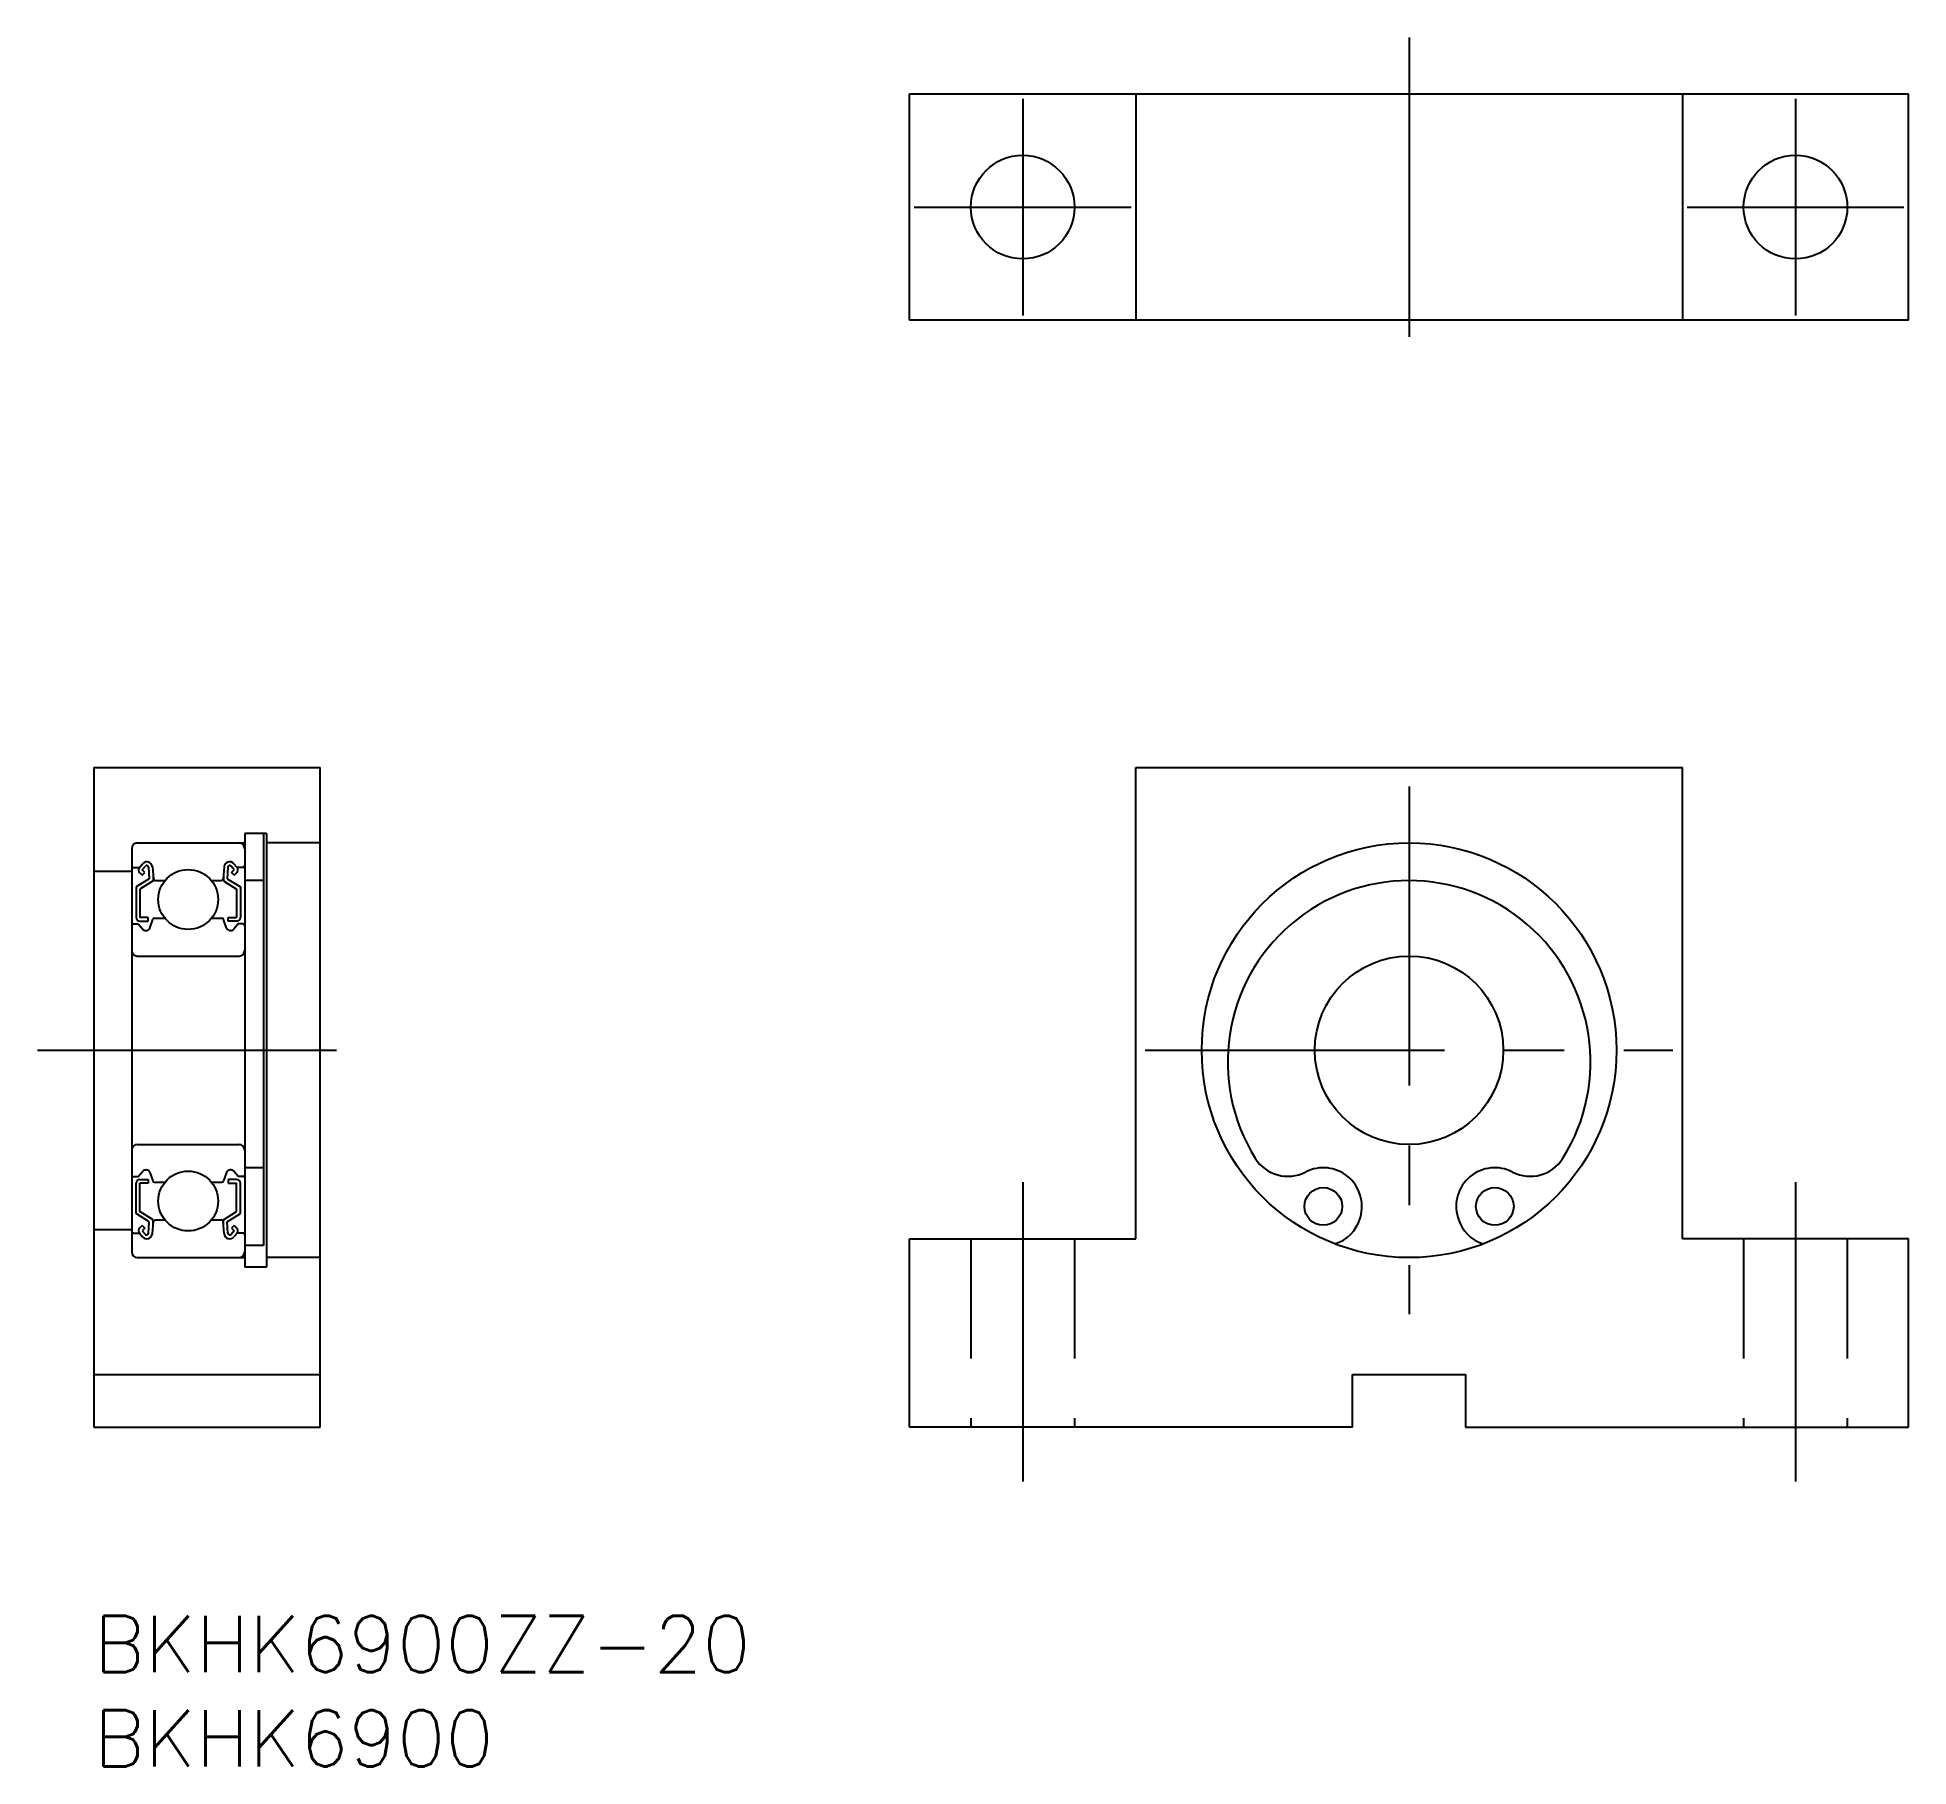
# Model space of a CAD drawing. Extents: x -3 to 96.3, y -8 to 83.7.
import ezdxf

# ---------------------------------------------------------------- set-up
doc = ezdxf.new("R2010")
doc.units = 0
doc.header["$LTSCALE"] = 0.5
doc.linetypes.add('CENTER', pattern=[50.8, 31.75, -6.35, 6.35, -6.35])
doc.linetypes.add('DASHED', pattern=[19.05, 12.7, -6.35])
for name, color, linetype in [('MSM_CENTER', 1, 'CENTER'), ('MSM_CONTINUOUS', 7, 'CONTINUOUS'), ('MSM_DASHED', 4, 'DASHED'), ('MSM_PART_NUMBER', 7, 'CONTINUOUS')]:
    doc.layers.add(name, color=color, linetype=linetype)
doc.styles.get("Standard").update_dxf_attribs({"font": 'txt.shx', "height": 3, "bigfont": 'bigfont.shx'})

# ---------------------------------------------------------------- blocks, each defined once
blk = doc.blocks.new('*U4')
at = {"layer": 'MSM_PART_NUMBER'}
blk.add_text('BKHK6900ZZ-20', height=3, dxfattribs=at).set_placement((0, -3))
blk = doc.blocks.new('*U5')
at = {"layer": 'MSM_PART_NUMBER'}
blk.add_text('BKHK6900', height=3, dxfattribs=at).set_placement((0, -8))

msp = doc.modelspace()

# ---------------------------------------------------------------- linework, layer by layer
at = {"layer": 'MSM_CENTER'}
for p, q in [((69.77, 83.73), (69.77, 65.73)), ((49.27, 80.48), (49.27, 68.98)), ((90.27, 80.48), (90.27, 68.98)), ((43.52, 74.73), (55.02, 74.73)), ((84.52, 74.73), (96.02, 74.73)), ((69.77, 44), (69.77, 16)), ((-3, 30), (15, 30)), ((55.77, 30), (83.77, 30)), ((49.27, 23), (49.27, 7)), ((90.27, 23), (90.27, 7))]:
    msp.add_line(p, q, dxfattribs=at)
at = {"layer": 'MSM_CONTINUOUS'}
for p, q in [((43.27, 80.73), (96.27, 80.73)), ((43.27, 68.73), (43.27, 80.73)), ((55.27, 80.73), (55.27, 68.73)), ((84.27, 80.73), (84.27, 68.73)), ((96.27, 68.73), (96.27, 80.73)), ((96.27, 68.73), (43.27, 68.73)), ((0, 45), (0, 10)), ((0, 45), (12, 45)), ((12, 10), (12, 45)), ((55.27, 20), (55.27, 45)), ((55.27, 45), (84.27, 45)), ((84.27, 20), (84.27, 45)), ((2.3, 41), (8, 41)), ((8, 41.5), (8, 18.5)), ((9.15, 41.5), (8, 41.5)), ((9, 41.5), (9, 19.644)), ((9.15, 41.5), (9.15, 18.5)), ((12, 41), (9.15, 41)), ((2, 40.7), (2, 19.3)), ((2.41, 39.7), (2.572, 39.893)), ((2.563, 39.571), (2.726, 39.765)), ((2.899, 39.71), (2.932, 39.098)), ((3.098, 39.728), (3.153, 39.091)), ((6.902, 39.728), (6.847, 39.091)), ((7.101, 39.71), (7.068, 39.098)), ((7.437, 39.571), (7.274, 39.765)), ((7.59, 39.7), (7.428, 39.893)), ((0, 39.5), (2, 39.5)), ((2.1, 39.7), (2.41, 39.7)), ((2.932, 39.098), (2.232, 38.661)), ((2.563, 39.289), (2.422, 39.43)), ((3.132, 38.987), (2.432, 38.55)), ((2.705, 39.43), (2.563, 39.571)), ((2.563, 39.289), (2.705, 39.43)), ((3.132, 39.334), (3.132, 38.987)), ((3.253, 39), (3.767, 39)), ((6.233, 39), (6.747, 39)), ((6.868, 39.334), (6.868, 38.987)), ((6.868, 38.987), (7.568, 38.55)), ((7.068, 39.098), (7.768, 38.661)), ((7.295, 39.43), (7.437, 39.571)), ((7.437, 39.289), (7.295, 39.43)), ((7.437, 39.289), (7.578, 39.43)), ((7.9, 39.7), (7.59, 39.7)), ((9, 39), (8, 39)), ((2.232, 38.661), (2.232, 37.05)), ((2.432, 38.55), (2.432, 37.05)), ((7.568, 38.55), (7.568, 37.05)), ((7.768, 38.661), (7.768, 37.05)), ((2.882, 37.05), (2.432, 37.05)), ((2.432, 36.85), (2.882, 36.85)), ((2.882, 36.85), (2.882, 37.05)), ((2.961, 36.482), (3.125, 36.934)), ((3.219, 37), (3.767, 37)), ((6.233, 37), (6.781, 37)), ((7.039, 36.482), (6.875, 36.934)), ((7.118, 37.05), (7.568, 37.05)), ((7.118, 36.85), (7.118, 37.05)), ((7.568, 36.85), (7.118, 36.85)), ((2.1, 36.7), (2.35, 36.7)), ((2.35, 36.7), (2.584, 36.421)), ((2.737, 36.35), (2.773, 36.35)), ((7.263, 36.35), (7.227, 36.35)), ((7.65, 36.7), (7.416, 36.421)), ((7.9, 36.7), (7.65, 36.7)), ((2.3, 35), (7.7, 35)), ((2.3, 25), (7.7, 25)), ((2.1, 23.3), (2.35, 23.3)), ((2.232, 21.339), (2.232, 22.95)), ((2.35, 23.3), (2.584, 23.579)), ((2.432, 23.15), (2.882, 23.15)), ((2.882, 22.95), (2.432, 22.95)), ((2.432, 21.45), (2.432, 22.95)), ((2.737, 23.65), (2.773, 23.65)), ((2.882, 23.15), (2.882, 22.95)), ((2.961, 23.518), (3.125, 23.066)), ((3.219, 23), (3.767, 23)), ((6.233, 23), (6.781, 23)), ((7.039, 23.518), (6.875, 23.066)), ((7.118, 23.15), (7.118, 22.95)), ((7.568, 23.15), (7.118, 23.15)), ((7.118, 22.95), (7.568, 22.95)), ((7.263, 23.65), (7.227, 23.65)), ((7.65, 23.3), (7.416, 23.579)), ((7.568, 21.45), (7.568, 22.95)), ((7.9, 23.3), (7.65, 23.3)), ((7.768, 21.339), (7.768, 22.95)), ((9, 23.767), (8, 23.767)), ((2.932, 20.902), (2.232, 21.339)), ((3.132, 21.013), (2.432, 21.45)), ((2.899, 20.29), (2.932, 20.902)), ((3.098, 20.272), (3.153, 20.909)), ((3.132, 20.666), (3.132, 21.013)), ((3.253, 21), (3.767, 21)), ((6.233, 21), (6.747, 21)), ((6.902, 20.272), (6.847, 20.909)), ((6.868, 21.013), (7.568, 21.45)), ((6.868, 20.666), (6.868, 21.013)), ((7.068, 20.902), (7.768, 21.339)), ((7.101, 20.29), (7.068, 20.902)), ((67.171, 21.084), (67.188, 21.144)), ((72.352, 21.144), (72.369, 21.084)), ((0, 20.5), (2, 20.5)), ((2.1, 20.3), (2.41, 20.3)), ((2.41, 20.3), (2.572, 20.107)), ((2.563, 20.711), (2.422, 20.57)), ((2.563, 20.711), (2.705, 20.57)), ((2.705, 20.57), (2.563, 20.429)), ((2.563, 20.429), (2.726, 20.235)), ((7.437, 20.429), (7.274, 20.235)), ((7.437, 20.711), (7.295, 20.57)), ((7.295, 20.57), (7.437, 20.429)), ((7.59, 20.3), (7.428, 20.107)), ((7.437, 20.711), (7.578, 20.57)), ((7.9, 20.3), (7.59, 20.3)), ((43.27, 10), (43.27, 20)), ((43.27, 20), (55.27, 20)), ((96.27, 20), (84.27, 20)), ((96.27, 10), (96.27, 20)), ((2.3, 19), (8, 19)), ((9, 19.644), (8, 19.644)), ((12, 19), (9.15, 19)), ((9.15, 18.5), (8, 18.5)), ((0, 12.8), (12, 12.8)), ((66.77, 10), (66.77, 12.8)), ((66.77, 12.8), (72.77, 12.8)), ((72.77, 12.8), (72.77, 10)), ((0, 10), (12, 10)), ((66.77, 10), (43.27, 10)), ((72.77, 10), (96.27, 10))]:
    msp.add_line(p, q, dxfattribs=at)
for centre, radius in [((49.27, 74.73), 2.75), ((90.27, 74.73), 2.75), ((69.77, 30), 11), ((5, 38), 1.587), ((69.77, 30), 5), ((5, 22), 1.587), ((65.22, 21.717), 1), ((74.32, 21.717), 1)]:
    msp.add_circle(centre, radius, dxfattribs=at)
for centre, radius, start, end in [((2.3, 40.7), 0.3, 90, 180), ((7.7, 40.7), 0.3, 0, 90), ((2.1, 39.8), 0.1, 180.00005, 270.00003), ((2.801, 39.702), 0.298, 5.00049, 140.17136), ((2.801, 39.702), 0.0983, 4.66455, 139.97394), ((7.199, 39.702), 0.298, 39.82861, 174.99974), ((7.199, 39.702), 0.0983, 40.02637, 175.33574), ((7.9, 39.8), 0.1, 269.99948, 359.99126), ((2.563, 39.571), 0.2, 139.86482, 225.00006), ((3.253, 39.1), 0.1, 185.14438, 270.00003), ((6.747, 39.1), 0.1, 269.99948, 354.85568), ((7.437, 39.571), 0.2, 314.99673, 40.13525), ((69.77, 29.375), 9.625, 328.02231, 211.97769), ((2.432, 37.05), 0.2, 180.00005, 270.00003), ((3.219, 36.9), 0.1, 89.99951, 160.11572), ((6.781, 36.9), 0.1, 19.88452, 90.00024), ((7.568, 37.05), 0.2, 269.99976, 359.99563), ((2.1, 36.6), 0.1, 89.99951, 180.00005), ((2.737, 36.55), 0.2, 220.13838, 270.00003), ((2.773, 36.55), 0.2, 270.00003, 340.11166), ((7.227, 36.55), 0.2, 199.88831, 269.99976), ((7.263, 36.55), 0.2, 269.99976, 319.86147), ((7.9, 36.6), 0.1, 359.99126, 90.00024), ((2.3, 35.3), 0.3, 180, 270), ((7.7, 35.3), 0.3, 270, 0), ((2.3, 24.7), 0.3, 90, 180), ((7.7, 24.7), 0.3, 0, 90), ((63.344, 25.363), 2.05, 211.97769, 297.22239), ((76.195, 25.363), 2.05, 242.77761, 328.02231), ((2.1, 23.4), 0.1, 179.99995, 270.00049), ((2.432, 22.95), 0.2, 89.99997, 179.99995), ((2.737, 23.45), 0.2, 89.99997, 139.86162), ((2.773, 23.45), 0.2, 19.88834, 89.99997), ((3.219, 23.1), 0.1, 199.88428, 270.00049), ((6.781, 23.1), 0.1, 269.99976, 340.11548), ((7.227, 23.45), 0.2, 90.00024, 160.11169), ((7.263, 23.45), 0.2, 40.13853, 90.00024), ((7.568, 22.95), 0.2, 0.00437, 90.00024), ((7.9, 23.4), 0.1, 269.99976, 0.00874), ((65.22, 21.717), 2.05, 343.74665, 117.22239), ((74.32, 21.717), 2.05, 62.77761, 196.25335), ((3.253, 20.9), 0.1, 89.99997, 174.85562), ((6.747, 20.9), 0.1, 5.14432, 90.00052), ((65.25, 21.644), 2, 286.84888, 343.74665), ((74.289, 21.644), 2, 196.25335, 253.15112), ((2.1, 20.2), 0.1, 89.99997, 179.99995), ((2.563, 20.429), 0.2, 134.99994, 220.13518), ((2.801, 20.298), 0.298, 219.82864, 354.99951), ((2.801, 20.298), 0.0983, 220.02606, 355.33545), ((7.199, 20.298), 0.298, 185.00026, 320.17139), ((7.199, 20.298), 0.0983, 184.66426, 319.97363), ((7.437, 20.429), 0.2, 319.86475, 45.00327), ((7.9, 20.2), 0.1, 0.00874, 90.00052), ((2.3, 19.3), 0.3, 180, 270), ((7.7, 19.3), 0.3, 270, 0)]:
    msp.add_arc(centre, radius, start, end, dxfattribs=at)
at = {"layer": 'MSM_DASHED'}
for p, q in [((46.52, 20), (46.52, 10)), ((52.02, 20), (52.02, 10)), ((87.52, 20), (87.52, 10)), ((93.02, 20), (93.02, 10))]:
    msp.add_line(p, q, dxfattribs=at)

# ---------------------------------------------------------------- block references
at = {"layer": 'MSM_CONTINUOUS'}
for name in ['*U4', '*U5']:
    msp.add_blockref(name, (0, 0), dxfattribs=at)

doc.saveas('drawing.dxf')
